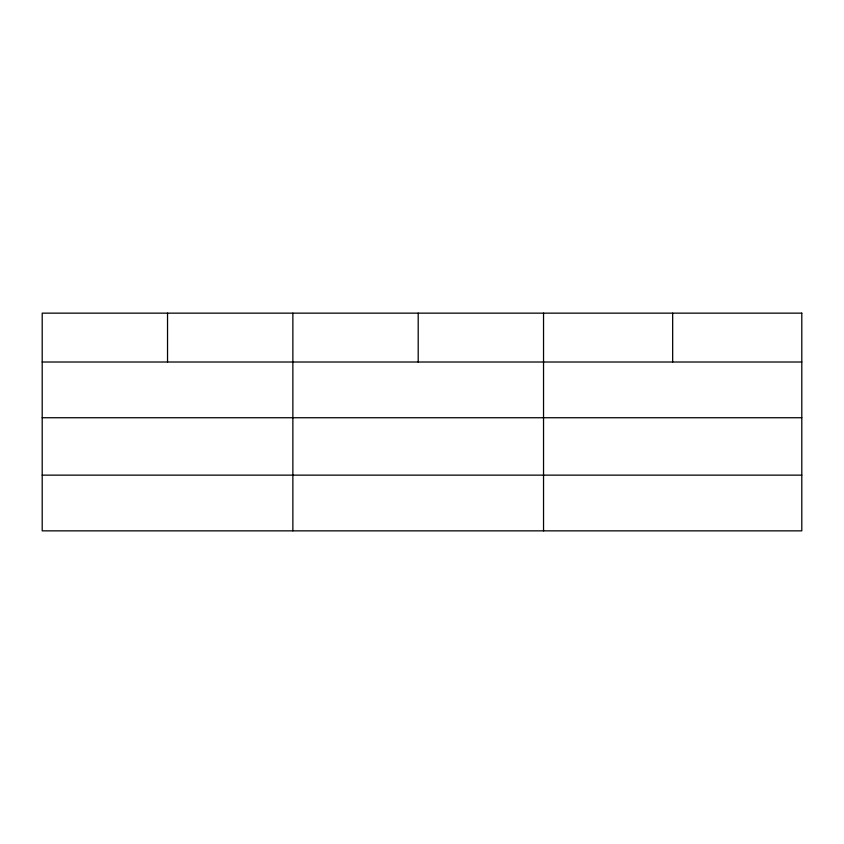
<?xml version="1.0" encoding="UTF-8"?>
<svg xmlns="http://www.w3.org/2000/svg" width="844" height="844" viewBox="0 0 844 844"><rect width="100%" height="100%" fill="white"/><g stroke="black" fill="none" stroke-linecap="round" stroke-linejoin="round"><path stroke-width="1.27" d="M42.2 362.013L801.8 362.013M42.2 417.738L801.8 417.738M42.2 475.14L801.8 475.14M672.668 313.145L672.668 362.013M543.536 313.145L543.536 530.855M418.202 313.145L418.202 362.013M292.868 313.145L292.868 530.855M167.534 313.145L167.534 362.013M801.8 313.145L42.2 313.145L42.2 530.855L801.8 530.855L801.8 313.145"/></g></svg>
